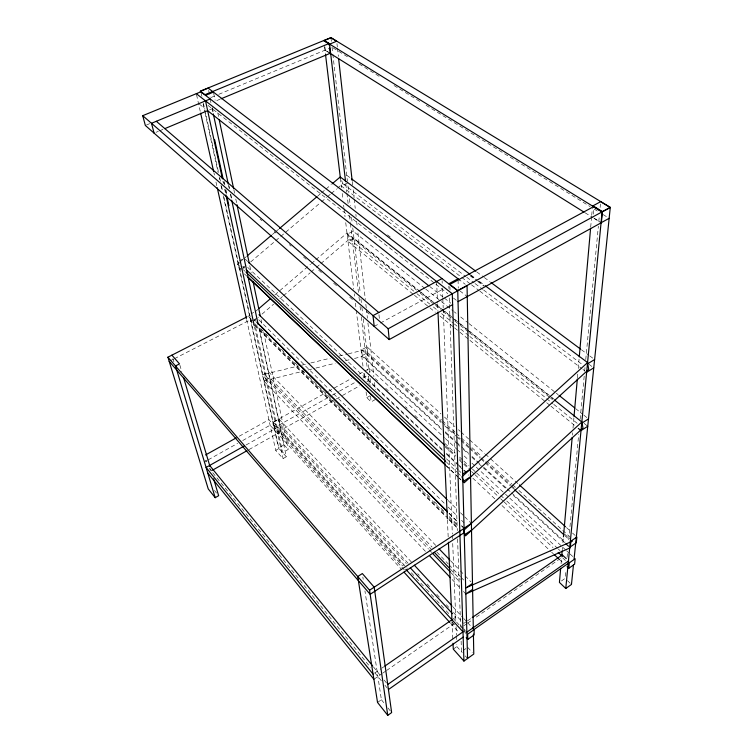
<?xml version="1.0" encoding="UTF-8"?>
<svg xmlns="http://www.w3.org/2000/svg" width="753" height="753" viewBox="0 0 753 753"><rect width="100%" height="100%" fill="white"/><g stroke="black" fill="none" stroke-linecap="round" stroke-linejoin="round"><path stroke-width="0.56" stroke-dasharray="3.77 2.82" d="M561.07 563.696L561.691 556.683M562.303 549.671L562.51 547.337M562.924 542.659L563.338 537.981M572.384 435.13L572.591 432.796M573.005 428.118L573.927 417.604M577.429 377.865L577.833 373.187M578.248 368.518L579.066 359.162M590.691 227.095L591.623 216.572M591.717 215.405L592.338 208.393M593.308 214.172L593.797 208.637M565.644 572.544L565.089 578.389L559.423 582.398M567.075 557.333L567.517 552.655M568.731 539.779L578.68 434.481M580.121 419.28L584.206 375.992M584.648 371.304L585.09 366.626M585.749 359.605L598.353 226.229M598.795 221.551L599.341 215.706M600.122 207.508L600.452 204.007M255.323 311.638L257.987 309.342M274.901 294.847L310.5 264.331M311.384 263.569L314.952 260.519M315.836 259.757L346.982 233.054L417.35 289.67M253.093 321.776L258.448 317.182M262.016 314.114L273.612 304.165M279.852 298.809L282.526 296.513M283.42 295.741L310.17 272.774M311.064 272.012L315.526 268.181M316.42 267.419L319.987 264.35M320.872 263.588L349.42 239.087L346.982 233.054M240.819 270.318L237.468 264.115L239.256 262.599M240.151 261.846L242.833 259.569M243.727 258.816L246.41 256.538M272.322 234.559L275.005 232.291M275.899 231.529L278.582 229.26M317.898 195.912L320.58 193.634M321.475 192.881L325.051 189.85M325.945 189.088L331.311 184.541M241.713 269.555L244.396 267.277M250.655 261.959L274.826 241.44M275.72 240.678L320.458 202.67M321.362 201.908L326.727 197.352M327.621 196.589L330.303 194.312M331.198 193.549L336.572 188.994M337.466 188.231L342.831 183.666L341.354 179.835M463.255 650.46L465.9 648.578M377.535 702.455L381.394 699.735L364.941 590.917M453.278 649.133L456.883 646.592L456.789 644.248M463.641 623.531L466.512 621.526M467.472 620.858L471.303 618.194M463.744 625.828L466.634 623.813M467.594 623.145L471.453 620.453M476.273 617.102L562.058 557.324L566.03 561.032M373.893 679.291L381.743 673.85M382.712 673.182L385.602 671.168M386.571 670.499L454.05 623.748M374.702 673.078L380.952 668.758M381.912 668.099L383.832 666.772M453.814 618.448L455.697 617.149L453.306 614.561M246.617 319.62L275.73 450.379L283.081 458.596L286.338 456.723L258.656 326.727M263.691 332.261L288.22 449.456L282.667 452.638L255.135 325.127M366.071 391.824L366.777 397.659L371.182 401.886L376.34 398.93M286.338 456.723L278.506 448.016L284.05 444.854L259.079 327.48M366.777 397.659L370.203 395.702M275.73 450.379L278.968 448.524L223.745 196.175M278.149 431.742L335.254 399.551M336.28 398.977L341.373 396.106M342.399 395.532L359.736 385.752M366.871 381.733L368.914 380.585L368.386 376.095M249.036 449.56L280.973 431.535L403.664 565.437M404.389 569.983L274.431 427.666L328.336 397.415M332.355 395.118L338.511 391.664M339.528 391.136L355.953 381.875M362.918 378.015L369.337 374.41M246.071 444.976L279.796 426.038L406.347 563.536M274.431 427.666L273.217 422.122L327.451 391.833M328.477 391.268L352.009 378.119M359.172 374.119L364.283 371.257M273.235 422.217L278.949 419.026L411.957 562.613M365.177 370.853L369.582 368.396L444.421 437.681M204.148 462.088L207.197 460.384M208.214 459.819L237.647 443.366M242.72 440.524L270.129 425.2L401.631 569.55M239.285 436.194L268.906 419.703L402.704 565.936M362.278 355.567L367.643 352.611L366.984 346.86L361.591 349.816L362.278 355.567L441.7 428.598M374.175 326.407L379.324 323.611M380.359 323.046L442.444 289.416M425.436 551.365L263.814 380.962L269.772 377.742L432.034 547.036M170.234 360.819L173.378 359.209M174.423 358.682L250.758 319.611M253.469 319.987L250.749 321.38L254.072 324.703M254.373 319.517L257.093 318.124M251.107 313.747L253.846 312.354M247.765 316.476L249.845 315.413M242.127 267.588L239.266 268.99L240.969 270.609M243.087 267.127L245.949 265.724M239.576 260.689L242.457 259.286M347.622 183.026L341.335 186.01L470.54 284.107M156.003 132.321L158.365 131.333M159.438 130.881L163.721 129.083M209.485 109.9L212.242 108.743M216.751 100.591L219.998 99.245M211.16 97.466L214.417 96.111M218.765 94.313L330.03 48.088M146.43 125.007L149.687 123.652M263.814 380.962L303.468 371.125M308.005 369.996L314.801 368.311M315.931 368.029L335.198 363.247M345.392 360.715L349.919 359.595M354.456 358.466L362.391 356.498L441.738 429.53M300.579 365.45L264.162 374.335L431.055 548.946M301.718 365.177L309.681 363.228M310.82 362.955L330.162 358.23M339.274 356.009L347.237 354.07M348.375 353.788L363.172 350.173L441.305 421.511M333.042 47.872L349.053 57.755M359.059 63.93L381.065 77.512M394.064 85.541L421.078 102.22M426.085 105.307L590.145 206.586M594.145 209.052L598.146 211.518M603.153 214.605L608.151 217.692M330.266 53.284L325.268 50.159L324.882 46.902M593.938 218.069L601.355 222.7M325.004 50.178L328.986 52.672M585.119 212.798L593.091 217.786M594.089 218.408L600.066 222.144M346.728 175.251L350.503 178.056M476.8 271.955L483.398 276.859M484.339 277.556L489.996 281.763M581.42 349.731L588.959 355.331M589.9 356.037L592.724 358.136M470.964 275.061L475.67 278.591M479.426 281.415L484.132 284.935M470.691 275.447L477.27 280.38M478.202 281.085L483.84 285.321M589.062 364.33L591.877 366.447M470.023 275.683L476.602 280.624M477.543 281.33L484.113 286.272M342.831 183.666L465.778 276.549M466.709 277.255L474.221 282.93M475.162 283.636L482.664 289.312M483.605 290.018L583.086 365.167M471.482 284.822L478.964 290.507M479.906 291.213L581.965 368.697M582.897 369.412L584.77 370.834M458.031 278.798L465.25 284.305M387.466 234.88L390.252 237.026M459.838 290.837L466.333 295.863M207.997 105.411L435.046 283.608M435.893 284.276L447.894 293.689M453.428 298.037L456.299 300.287M199.394 104.14L204.891 108.488M429.709 286.488L443.489 297.388M444.402 298.113L450.802 303.186M424.861 288.399L353.157 231.227L347.124 234.221L416.503 290.112M425.784 289.133L440.496 300.861M441.409 301.595L453.362 311.13M454.285 311.855L456.12 313.323M460.714 316.994L468.074 322.858M468.987 323.583L555.403 392.492M556.326 393.226L558.161 394.694M575.631 408.615L582.982 414.479M583.904 415.214L588.498 418.884M419.976 291.383L353.966 238.306L347.98 241.299L413.519 294.545M420.889 292.117L443.809 310.547M444.722 311.281L453.89 318.66M454.812 319.394L459.396 323.084M460.309 323.818L468.564 330.454M469.477 331.188L551.074 396.803M551.987 397.537L553.822 399.015M584.074 423.337L587.735 426.283M418.263 290.404L432.89 302.169M433.803 302.904L441.107 308.786M442.03 309.521L452.082 317.606M452.995 318.34L457.56 322.011M458.473 322.755L466.7 329.372M467.613 330.106L548.946 395.532M549.859 396.266L553.511 399.212M420.155 293.049L442.058 310.697M442.971 311.441L453.927 320.26M454.84 320.994L459.405 324.675M460.318 325.409L468.535 332.026M469.448 332.76L549.775 397.48M550.688 398.215L552.514 399.683M349.42 239.087L416.014 292.955M416.927 293.689L429.699 304.024M433.342 306.97L437.907 310.66M441.559 313.615L453.419 323.206M454.332 323.95L457.062 326.162M460.714 329.108L468.921 335.753M469.834 336.487L552.853 403.636M553.766 404.37L577.485 423.562M414.432 295.28L428.994 307.111M429.907 307.855L435.366 312.288M439.912 315.987L453.57 327.084M454.483 327.819L459.029 331.518M459.942 332.261L469.044 339.65M469.957 340.394L550.067 405.472M550.97 406.215L575.546 426.179M260.039 219.123L261.809 220.667M274.233 231.472L276.012 233.016M289.321 244.593L291.091 246.137M303.515 256.942L306.179 259.258M318.604 270.073L322.152 273.16M333.692 283.194L337.24 286.281M349.665 297.087L354.098 300.946M366.523 311.751L369.186 314.067M366.984 346.86L441.013 413.924M444.496 417.087L454.953 426.556M458.436 429.709L460.177 431.281M461.043 432.071L468.884 439.178M469.759 439.968L484.565 453.381M485.431 454.172L489.789 458.116M490.655 458.897L518.525 484.151M566.435 527.552L569.042 529.914M572.525 533.068L575.141 535.439M367.643 352.611L441.54 419.948M442.406 420.739L455.452 432.627M456.318 433.417L460.667 437.38M461.533 438.171L468.488 444.505M471.962 447.677L481.525 456.393M486.749 461.147L511.955 484.123M512.821 484.913L515.438 487.295M518.911 490.457L569.334 536.409M442.171 422.301L455.189 434.199M458.662 437.361L460.403 438.952M461.269 439.743L469.081 446.877M469.947 447.668L480.367 457.184M481.233 457.975L484.706 461.147M485.572 461.937L510.75 484.923M511.616 485.713L515.09 488.885M564.571 534.065L569.786 538.819M361.591 349.816L441.164 422.565M444.618 425.727L455.866 436.006M456.732 436.796L460.187 439.959M461.052 440.75L468.837 447.866M469.703 448.656L480.085 458.144M480.941 458.935L484.405 462.097M485.271 462.888L510.355 485.817M511.221 486.607L513.81 488.979M564.844 535.628L569.164 539.581M445.155 431.77L455.518 441.305M456.384 442.096L460.695 446.068M461.561 446.858L468.47 453.212M471.924 456.384L480.555 464.319M484.01 467.5L506.449 488.142M507.315 488.932L510.769 492.104M511.635 492.904L565.164 542.122M445.183 432.702L457.259 443.818M458.125 444.609L459.848 446.2M463.302 449.372L468.479 454.134M471.924 457.316L477.967 462.869M478.823 463.66L482.278 466.841M483.134 467.632L508.153 490.655M513.33 495.418L565.079 543.045M445.287 438.481L457.325 449.626M458.182 450.426L459.904 452.016M464.206 455.998L468.507 459.979M471.952 463.161L475.388 466.352M476.254 467.152L504.632 493.431M505.498 494.222L508.934 497.413M509.8 498.204L562.275 546.791M563.131 547.582L565.71 549.972M566.567 550.772L569.155 553.154M570.012 553.954L573.457 557.135M375.371 378.712L377.94 381.112M385.677 388.313L388.247 390.703M405.425 406.695L407.138 408.295M414.875 415.487L417.444 417.887M444.929 443.47L455.236 453.071M459.528 457.062L462.963 460.262M463.82 461.062L468.978 465.853M472.413 469.053L475.849 472.253M476.705 473.053L503.324 497.837M506.76 501.037L557.427 548.203M558.284 549.003L560.006 550.603M245.243 259.154L247.822 261.555M445.484 445.936L455.791 455.556M459.236 458.765L460.949 460.365M464.385 463.575L470.409 469.185M444.929 446.661L455.226 456.28M459.518 460.281L462.944 463.49M463.81 464.29L470.672 470.7M471.529 471.5L474.098 473.901M474.955 474.71L499.832 497.94M500.689 498.74L503.268 501.15M504.124 501.95L553.022 547.619M442.039 449.259L364.96 376.867L364.292 371.351M446.322 453.278L458.304 464.535M459.161 465.345L460.874 466.945M464.3 470.164L466.869 472.583M472.865 478.211L496.848 500.726M501.987 505.555L550.801 551.394M551.657 552.203L553.37 553.813M559.366 559.441L562.792 562.66M247.662 267.334L442.256 450.219M446.538 454.238L458.539 465.523M459.396 466.323L462.831 469.552M463.688 470.352L468.827 475.19M237.656 261.62L239.36 263.23M242.767 266.449L244.471 268.059M446.454 458.775L458.379 470.041M459.236 470.851L460.94 472.46M237.468 264.115L240.028 266.543M243.445 269.781L245.149 271.4M446.576 462.238L456.817 471.943M457.673 472.752L461.09 475.99M567.48 580.657L570.661 583.688M446.369 465.815L458.257 477.12M459.104 477.929L460.808 479.548M244.367 273.838L246.918 276.266M445.842 465.495L458.596 477.628M459.443 478.437L461.147 480.047M447.979 500.416L457.175 509.452M460.525 512.737L463.867 516.031M464.705 516.85L471.397 523.42M258.768 319.78L444.816 503.776M448.157 507.08L457.335 516.153M461.504 520.276L464.008 522.751M449.099 513.301L458.257 522.403M461.589 525.716L463.255 527.373M254.006 319.564L255.681 321.22M449.089 513.508L458.257 522.629M461.589 525.942L464.093 528.427M251.587 319.46L249.092 316.975L252.208 322.538M260.717 328.572L264.877 332.713M265.705 333.541L269.856 337.683M274.845 342.653L276.502 344.309M281.49 349.279L283.985 351.764M288.135 355.905L291.458 359.219M294.781 362.532L298.932 366.673M302.254 369.987L305.577 373.3M308.909 376.604L313.06 380.745M313.888 381.573L375.361 442.868M376.199 443.696L382.006 449.494M382.844 450.322L389.489 456.949M390.318 457.777L396.134 463.575M396.963 464.403L402.78 470.201M406.102 473.515L410.253 477.656M411.091 478.484L416.898 484.283M420.221 487.596L423.544 490.909M426.876 494.213L431.027 498.354M434.349 501.667L437.672 504.981M440.994 508.294L445.145 512.435M449.306 516.577L458.436 525.688M254.909 323.762L445.936 514.421M449.259 517.735L458.389 526.855M254.693 325.032L448.11 518.422M448.939 519.25L458.078 528.38M254.909 325.531L445.992 516.662M449.315 519.984L458.455 529.124M435.771 545.379L268.501 371.766L262.505 374.985L428.448 549.059M450.454 560.618L459.434 569.936M460.252 570.783L464.328 575.019M465.147 575.866L470.86 581.796M436.9 552.109L448.261 563.959M449.07 564.806L460.422 576.657M461.241 577.504L463.669 580.045M450.501 569.287L460.224 579.462M429.257 549.906L431.685 552.448M451.113 572.826L460.017 582.173M452.101 579.481L460.187 587.999M463.415 591.416L465.843 593.966M452.572 606.466L462.926 617.648M463.726 618.505L466.907 621.94M467.707 622.806L472.479 627.964M408.154 563.338L280.107 424.485L278.949 419.026M417.699 573.682L419.289 575.405M427.243 584.036L429.624 586.625M436.787 594.381L439.968 597.835M446.331 604.734L448.713 607.323M453.485 612.49L463.029 622.844M460.77 625.527L463.057 628.011M463.82 628.849L465.345 630.506M273.217 422.122L407.345 568.43M411.317 572.76L415.279 577.09M416.08 577.946L420.042 582.276M420.833 583.142L425.596 588.328M426.386 589.194L430.358 593.524M431.149 594.39L435.912 599.576M436.702 600.442L445.437 609.958M446.228 610.824L449.4 614.288M453.372 618.618L455.753 621.206M456.544 622.072L462.897 629M463.688 629.866L465.269 631.588M463.886 631.165L466.163 633.65M451.941 622.053L455.904 626.392M450.605 623.305L459.245 632.802M284.05 444.854L288.22 449.456M467.669 647.326L472.253 652.371M456.883 646.592L462.229 652.531M465.279 655.929L467.566 658.48M205.371 460.168L206.793 461.928M373.413 666.857L379.945 674.895M384.19 680.119L387.023 683.602M209.127 468.234L211.264 470.87M212.741 472.696L370.476 667.384M374.919 672.862L381.404 680.863M384.924 685.202L388.444 689.55M214.445 490.457L216.544 493.083M381.394 699.735L385.056 704.319M387.983 707.989L390.911 711.67M172.908 358.503L173.915 361.854M179.835 365.007L181.84 371.775M210.614 468.667L211.282 470.917M196.552 94.756L200.392 112.028M213.927 172.814L214.445 175.11M215.97 181.991L216.996 186.575M201.155 92.93L201.908 96.375M203.414 103.255L218.728 173.228M219.735 177.821L220.488 181.257M221.486 185.85L222.747 191.582M203.094 103.952L204.854 111.981M205.108 113.129L218.172 172.766M219.179 177.35L219.688 179.647M220.94 185.379L221.947 189.972M223.208 195.705L278.506 448.016M224.14 181.529L224.883 184.974M225.872 189.577L226.869 194.17M223.745 181.821L224.234 184.099M225.467 189.794L226.446 194.34M222.916 181.134L223.415 183.421M224.658 189.163L225.411 192.599M254.486 326.746L283.081 458.596M208.666 90.416L210.134 97.325M212.337 107.679L213.56 113.43M228.978 185.935L229.467 188.231M230.691 193.992L231.915 199.743M210.153 98.954L211.132 103.556M212.111 108.15L213.09 112.752M228.526 185.229L229.26 188.683M230.484 194.434L231.463 199.037M213.664 93.268L215.104 100.168M217.749 112.799L218.718 117.402M233.863 189.784L234.588 193.229M235.793 198.98L236.753 203.574M249.742 265.621L251.182 272.511M261.046 319.62L262.006 324.214M362.842 577.024L363.2 579.339M324.552 46.479L325.4 53.482M340.394 178.245L341.523 187.657M342.229 193.483L342.926 199.319M343.632 205.155L343.914 207.489M344.055 208.656L345.034 216.826M345.74 222.653L353.731 289.161M354.286 293.821L354.569 296.155M355.416 303.158L356.113 308.994M356.254 310.161L362.984 366.156M363.831 373.159L364.527 378.994M345.834 183.996L346.785 192.156M346.926 193.314L348.14 203.799M349.496 215.452L350.314 222.446M350.446 223.613L358.447 292.362M358.983 297.021L359.529 301.68M360.066 306.339L360.743 312.166M361.289 316.825L367.52 370.429M368.198 376.255L369.149 384.406M370.504 396.059L371.182 401.886M369.582 368.396L370.212 373.921M330.944 37.65L331.433 41.923M332.026 47.072L332.694 52.908M332.826 54.075L347.415 181.238M347.952 185.897L348.761 192.9M349.43 198.736L350.23 205.729M351.566 217.401L352.235 223.236M352.771 227.895L360.273 293.228M360.941 299.063L361.346 302.565M361.873 307.233L362.682 314.227M363.219 318.896L369.375 372.556M370.043 378.392L370.843 385.395M336.958 43.57L337.344 47.072M337.476 48.248L338.379 56.428M352.244 181.501L352.63 185.012M353.148 189.69L354.061 197.87M354.183 199.037L355.228 208.393M355.868 214.238L356.131 216.572M356.649 221.25L357.299 227.095M357.948 232.941L365.327 299.572M365.845 304.25L366.231 307.751M366.363 308.918L367.398 318.274M367.916 322.952L373.874 376.716M374.523 382.562L375.305 389.583M378.966 314.688L379.399 319.008M436.589 281.481L437.549 302.621M437.606 303.798L437.926 310.848M447.414 519.928L448.261 538.724M452.035 621.865L452.845 639.739M442.096 280.737L442.199 283.26M442.387 287.947L442.764 297.322M442.811 298.499L443.188 307.873M443.235 309.041L452.337 534.075M452.384 535.251L452.525 538.762M452.713 543.45L455.913 622.458M456.083 626.665L456.412 634.873M456.459 636.04L456.6 639.561M449.899 286.667L450.012 289.98M448.844 286.159L448.929 288.512M449.249 297.915L457.297 530.639M457.579 538.866L460.629 627.023M461.118 641.132L461.485 651.712M458.059 279.965L458.276 288.183"/><path stroke-width="1.13" d="M560.656 568.374L559.423 582.398L565.776 588.488L571.461 584.45L573.504 564.609M561.794 555.516L562.199 550.838M563.442 536.814L572.176 437.474M574.031 416.437L577.325 379.032M579.273 356.828L590.587 228.263M565.776 588.488L602.118 211.847L610.269 207.489L600.668 201.663L592.545 206.058L602.108 211.951L323.846 40.558L330.944 37.65L610.278 207.395L574.097 558.773M568.788 568.289L569.324 562.839L575.17 558.735L574.605 564.195L568.788 568.289L567.075 566.68M581.843 422L463.424 530.658L465.542 535.854L582.963 427.986L581.843 422L554.424 399.947M587.575 362.57L461.937 476.79L464.206 482.777L588.714 369.422L587.575 362.57L485.073 285.641M258.881 308.579L270.449 298.668M247.304 255.785L271.428 235.322M279.476 228.498L317.004 196.674M332.195 183.788L340.243 176.964L470.023 274.356M387.757 715.35L391.645 712.583L374.203 587.18L362.325 573.551L357.731 576.516L377.535 702.455L387.757 715.35L369.572 590.201L167.919 357.186L246.73 317.004M453.005 643.26L453.278 649.133L463.933 661.068L473.778 654.056L473.411 634.111M466.201 637.669L467.792 639.41L474.164 634.92L474.079 629.677L472.479 627.964M466.86 632.162L568.647 560.844L568.411 563.263L473.628 629.772M388.444 689.55L463.17 637.104M474.079 629.677L467.651 634.186L467.792 639.41M387.739 684.477L463.01 631.842L405.876 569.4M472.263 617.535L562.275 554.905L566.256 558.622M384.792 666.113L451.941 619.747M472.592 589.354L465.843 593.966L570.247 547.808M465.683 588.112L472.489 583.49M464.206 532.653L370.165 594.296L169.19 361.355M464.272 534.941L471.519 530.178M464.083 528.192L471.397 523.42M369.572 590.201L464.093 528.427M587.735 426.283L581.015 430.612L578.285 428.401M581.73 423.214L588.498 418.884M462.841 481.666L470.54 476.8M462.643 474.07L470.409 469.185M586.643 372.255L593.759 367.859M587.444 363.934L594.616 359.539M167.919 357.186L208.233 488.904L215.198 497.686L218.643 495.709L213.626 478.804M212.29 470.296L246.993 450.708M244.047 446.115L206.087 467.444L373.093 674.189M205.578 454.953L236.216 437.898M601.063 222.766L609.149 218.314M200.91 91.791L142.722 115.68L145.348 125.459L389.188 339.584L452.638 304.636M458.04 301.652L601.355 222.7L602.428 211.602L593.995 206.426L449.823 284.465L457.739 290.592L467.566 658.48M457.739 290.592L610.278 207.395M389.188 339.584L388.181 328.75L467.058 285.688L473.326 629.423M448.76 283.806L458.031 278.798M442.002 278.572L373.036 315.601L374.175 326.407M467.519 587.086L572.384 541.2M164.794 128.641L207.64 110.672L428.786 285.754M221.071 98.794L330.266 53.284M210.153 98.954L151.494 123.294L154.083 133.13M329.127 43.486L204.872 94.727L200.298 91.179L324.101 40.389L329.127 43.486L329.381 45.66M205.541 95.377L213.419 92.12M329.579 44.173L336.695 41.227L330.953 37.735L323.856 40.653L329.579 44.173L345.571 181.661M328.986 52.672L584.121 212.177M351.444 178.762L475.858 271.249M490.937 282.46L580.478 349.025M459.584 279.975L208.176 88.12L200.326 91.339L457.749 290.771M196.307 93.673L452.289 293.745L463.933 661.068M559.084 395.429L574.708 407.881M156.332 121.289L378.75 312.523M142.722 115.68L388.181 328.75M519.401 484.941L565.559 526.761M514.675 489.77L563.978 534.837M565.936 543.835L568.524 546.217M248.678 262.355L444.618 445.136M558.171 552.42L562.453 556.429M554.227 554.613L558.51 558.632M246.175 269.668L444.75 457.165M246.005 272.2L445.729 461.429M248.462 277.593L445.522 465.006M247.765 277.076L444.995 464.686M259.013 314.707L447.141 499.597M256.773 322.124L447.433 511.645M257.347 322.877L447.423 511.852M439.037 548.768L449.645 559.771M434.302 552.335L449.692 568.44M432.495 553.304L450.303 571.979M429.474 555.629L450.492 577.777M414.338 565.192L451.772 605.61M410.329 567.856L452.515 613.695M404.003 572.148L449.814 622.439M171.891 355.152L179.506 363.887L175.496 365.949L215.198 497.686M209.654 465.439L372.669 665.944M207.715 472.865L373.893 679.291M183.516 377.404L209.946 466.418M200.646 113.176L213.673 171.665M217.25 187.723L246.363 318.472M214.643 139.729L223.001 178.414M226.945 196.618L228.912 205.72M205.522 100.874L222.427 178.838M225.9 194.895L254.241 325.597M213.334 113.91L228.281 184.08M231.708 200.185L258.166 324.43M219.198 119.699L233.628 188.636M236.988 204.722L249.262 263.315M253.102 281.707L260.322 316.175M325.541 54.649L340.403 178.32M329.635 47.834L330.143 52.192M338.643 58.762L352.112 180.334M437.973 312.015L447.357 518.751M448.421 542.245L451.998 620.943M570.896 541.162L570.341 546.885L576.29 542.753L576.883 537.021L570.896 541.162"/></g></svg>
